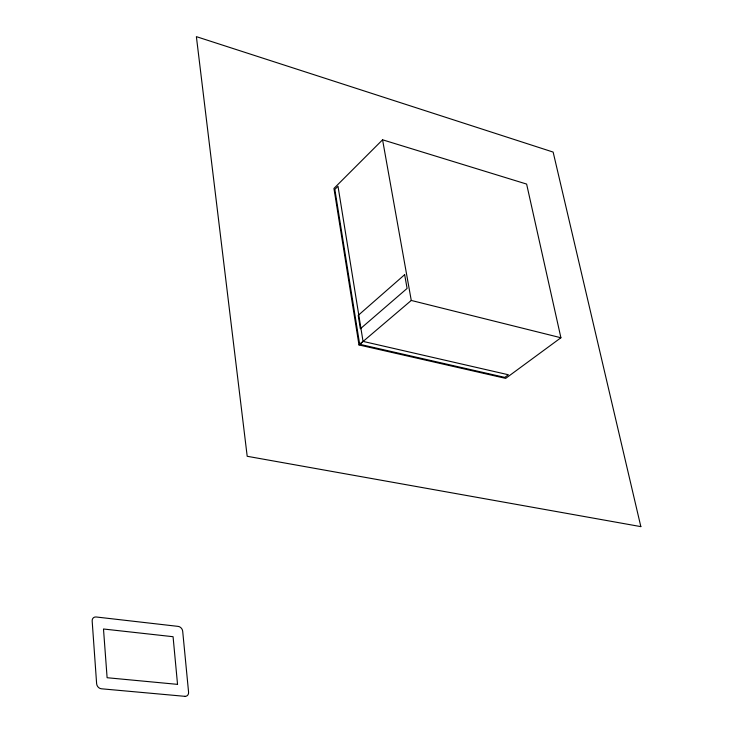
<?xml version="1.0" encoding="UTF-8"?>
<svg xmlns="http://www.w3.org/2000/svg" width="733" height="733" viewBox="0 0 733 733"><rect width="100%" height="100%" fill="white"/><g stroke="black" fill="none" stroke-linecap="round" stroke-linejoin="round"><path stroke-width="1.1" d="M382.571 139.801L333.946 188.427L358.987 344.95L505.678 378.375L560.91 337.757L526.624 184.075L382.571 139.801L411.268 300.448L358.987 344.95M359.656 344.281L363.037 341.395L508.381 374.755L504.799 377.394L359.656 344.281L334.844 189.416L338.005 186.255L363.037 341.395M411.268 300.448L560.91 337.757M404.653 274.683L358.199 315.373L360.361 328.778L407.099 288.426L404.653 274.683M184.863 696.332L101.374 688.782A4.939 4.141 55.4 0 1 96.628 683.697L92.166 620.998A4.838 4.004 51.9 0 1 96.179 616.984L178.183 626.394A4.71 3.775 54.7 0 1 182.691 631.25L188.573 692.154A4.81 3.903 57.8 0 1 184.863 696.332M177.542 684.365L107.11 677.723L103.49 628.996L173.07 636.711L177.542 684.365M640.844 526.624L247.195 456.283L196.38 36.65L553.14 152.079L640.844 526.624"/></g></svg>
